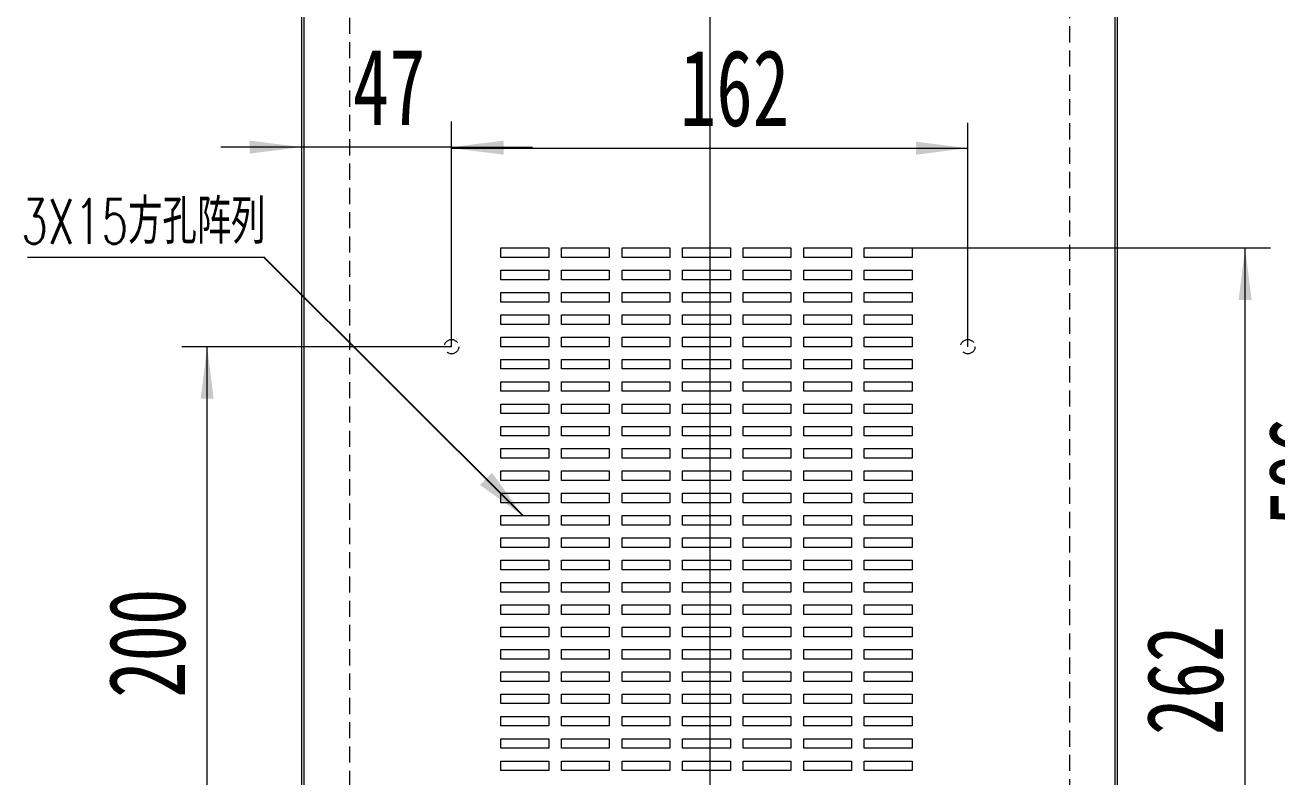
# Model space of a CAD drawing. Header units: millimetres. Extents: x 0 to 2100, y 1 to 1486.
# Drawn here: x 509.6 to 1000.7, y 811 to 1105.9 of the extents above; entities that cross this region are included whole.
import ezdxf

# ---------------------------------------------------------------- set-up
doc = ezdxf.new("R2010")
doc.units = ezdxf.units.MM
doc.header["$LTSCALE"] = 5
doc.linetypes.add('HIDDEN', pattern=[1.905, 1.27, -0.635])
doc.layers.add('A-TITLEBLOCK', color=7, linetype='Continuous', lineweight=15)
doc.styles.add('SLDTEXTSTYLE0', font='TXT', dxfattribs={"width": 0.7, "bigfont": 'bigfont'})
doc.styles.add('SLDTEXTSTYLE1', font='TXT', dxfattribs={"width": 0.7})
doc.dimstyles.new('SLDDIMSTYLE0', dxfattribs={"dimtxt": 30, "dimasz": 20.4, "dimexe": 0, "dimexo": 0.0625, "dimgap": 7.5, "dimtad": 2, "dimlfac": 0.8, "dimrnd": 1e-09, "dimzin": 12, "dimdsep": 46, "dimtxsty": 'SLDTEXTSTYLE1', "dimsah": 1, "dimcen": 0.09, "dimadec": 0, "dimazin": 3, "dimtfac": 1, "dimtofl": 0, "dimtmove": 0, "dimatfit": 3, "dimfxl": 0, "dimfrac": 2, "dimtolj": 1, "dimtzin": 12, "dimarcsym": 0})
doc.dimstyles.new('SLDDIMSTYLE1', dxfattribs={"dimtxt": 30, "dimasz": 20.4, "dimexe": 0, "dimexo": 0.0625, "dimgap": 7.5, "dimtad": 2, "dimlfac": 0.8, "dimrnd": 1e-09, "dimzin": 12, "dimdsep": 46, "dimtxsty": 'SLDTEXTSTYLE1', "dimsah": 1, "dimcen": 0.09, "dimadec": 0, "dimazin": 3, "dimtfac": 1, "dimtmove": 0, "dimatfit": 0, "dimfxl": 0, "dimfrac": 2, "dimtolj": 1, "dimtzin": 12, "dimarcsym": 0})
doc.dimstyles.new('SLDDIMSTYLE4', dxfattribs={"dimtxt": 0.18, "dimasz": 20.4, "dimexe": 0, "dimexo": 0.0625, "dimgap": 0, "dimtad": 0, "dimtih": 1, "dimtoh": 1, "dimdec": 0, "dimrnd": 1e-09, "dimzin": 0, "dimdsep": 46, "dimtxsty": 'Standard', "dimsah": 1, "dimcen": 0.09, "dimadec": 0, "dimazin": 0, "dimtfac": 20.4, "dimtdec": 0, "dimtofl": 0, "dimtmove": 0, "dimatfit": 3, "dimfxl": 0, "dimfrac": 2, "dimtolj": 1, "dimtzin": 0, "dimarcsym": 0})

# ---------------------------------------------------------------- blocks, each defined once
blk = doc.blocks.new('_D_5')
at = {"layer": 'A-TITLEBLOCK'}
for p, q in [((938.19, 1298.54), (1045.93, 1298.54)), ((1035.93, 1298.54), (1035.93, 566.04)), ((938.19, 566.04), (1045.93, 566.04))]:
    blk.add_line(p, q, dxfattribs=at)
for points in [[(1035.93, 1298.54), (1033.39, 1278.14), (1038.47, 1278.14)], [(1035.93, 566.04), (1038.47, 586.44), (1033.39, 586.44)]]:
    blk.add_solid(points, dxfattribs=at)
at = {"layer": 'A-TITLEBLOCK', "insert": (997.26, 909.19), "char_height": 30, "attachment_point": 1, "rotation": 90, "style": 'SLDTEXTSTYLE1'}
blk.add_mtext('586', dxfattribs=at)
blk = doc.blocks.new('_D_7')
at = {"layer": 'A-TITLEBLOCK'}
for p, q in [((857.56, 1018.54), (998.19, 1018.54)), ((988.19, 691.04), (988.19, 1018.54)), ((857.56, 691.04), (998.19, 691.04))]:
    blk.add_line(p, q, dxfattribs=at)
for points in [[(988.19, 1018.54), (985.65, 998.14), (990.73, 998.14)], [(988.19, 691.04), (990.73, 711.44), (985.65, 711.44)]]:
    blk.add_solid(points, dxfattribs=at)
at = {"layer": 'A-TITLEBLOCK', "insert": (949.52, 827.49), "char_height": 30, "attachment_point": 1, "rotation": 90, "style": 'SLDTEXTSTYLE1'}
blk.add_mtext('262', dxfattribs=at)
blk = doc.blocks.new('_D_11')
at = {"layer": 'A-TITLEBLOCK'}
for p, q in [((676.94, 979.79), (571.08, 979.79)), ((581.08, 729.79), (581.08, 979.79)), ((676.94, 729.79), (571.08, 729.79))]:
    blk.add_line(p, q, dxfattribs=at)
for points in [[(581.08, 979.79), (578.54, 959.39), (583.62, 959.39)], [(581.08, 729.79), (583.62, 750.19), (578.54, 750.19)]]:
    blk.add_solid(points, dxfattribs=at)
at = {"layer": 'A-TITLEBLOCK', "insert": (542.4, 842.05), "char_height": 30, "attachment_point": 1, "rotation": 90, "style": 'SLDTEXTSTYLE1'}
blk.add_mtext('200', dxfattribs=at)
blk = doc.blocks.new('_D_12')
at = {"layer": 'A-TITLEBLOCK'}
for p, q in [((676.94, 979.79), (676.94, 1068.05)), ((618.19, 1058.05), (586.44, 1058.05)), ((676.94, 1058.05), (618.19, 1058.05)), ((676.94, 1058.05), (708.69, 1058.05))]:
    blk.add_line(p, q, dxfattribs=at)
for points in [[(618.19, 1058.05), (597.79, 1060.59), (597.79, 1055.51)], [(676.94, 1058.05), (697.34, 1055.51), (697.34, 1060.59)]]:
    blk.add_solid(points, dxfattribs=at)
at = {"layer": 'A-TITLEBLOCK', "insert": (638.18, 1096.72), "char_height": 30, "attachment_point": 1, "style": 'SLDTEXTSTYLE1'}
blk.add_mtext('47', dxfattribs=at)
blk = doc.blocks.new('_D_13')
at = {"layer": 'A-TITLEBLOCK'}
for p, q in [((676.94, 979.79), (676.94, 1067.63)), ((879.44, 979.79), (879.44, 1067.63)), ((676.94, 1057.63), (879.44, 1057.63))]:
    blk.add_line(p, q, dxfattribs=at)
for points in [[(676.94, 1057.63), (697.34, 1055.09), (697.34, 1060.17)], [(879.44, 1057.63), (859.04, 1060.17), (859.04, 1055.09)]]:
    blk.add_solid(points, dxfattribs=at)
at = {"layer": 'A-TITLEBLOCK', "insert": (766.49, 1096.3), "char_height": 30, "attachment_point": 1, "style": 'SLDTEXTSTYLE1'}
blk.add_mtext('162', dxfattribs=at)
blk = doc.blocks.new('_D_14')
at = {"layer": 'A-TITLEBLOCK'}
for p, q in [((938.19, 1298.54), (1088.19, 1298.54)), ((1078.19, 1298.54), (1078.19, 559.79)), ((938.19, 559.79), (1088.19, 559.79))]:
    blk.add_line(p, q, dxfattribs=at)
for points in [[(1078.19, 1298.54), (1075.65, 1278.14), (1080.73, 1278.14)], [(1078.19, 559.79), (1080.73, 580.19), (1075.65, 580.19)]]:
    blk.add_solid(points, dxfattribs=at)
at = {"layer": 'A-TITLEBLOCK', "insert": (1039.52, 909.17), "char_height": 30, "attachment_point": 1, "rotation": 90, "style": 'SLDTEXTSTYLE1'}
blk.add_mtext('591', dxfattribs=at)
blk = doc.blocks.new('SW_NOTE_2')
at = {"layer": 'A-TITLEBLOCK', "color": 0}
blk.add_line((-92.77, 0), (0, 0), dxfattribs=at)
at = {"layer": 'A-TITLEBLOCK', "color": 0, "insert": (-95.27, 22.77), "char_height": 17.5, "attachment_point": 1, "style": 'SLDTEXTSTYLE0'}
blk.add_mtext('3X15\\M+195FB\\M+18D45阵\\M+197F1', dxfattribs=at)

msp = doc.modelspace()

# ---------------------------------------------------------------- linework, layer by layer
at = {"color": 7, "linetype": 'Continuous', "lineweight": 15}
for p, q in [((618.19, 572.289), (618.19, 1292.289)), ((619.19, 572.289), (619.19, 1292.289)), ((937.19, 572.289), (937.19, 1292.289)), ((938.19, 572.289), (938.19, 1292.289)), ((696.315, 1014.789), (696.315, 1018.539)), ((696.315, 1018.539), (715.065, 1018.539)), ((715.065, 1018.539), (715.065, 1014.789)), ((720.065, 1014.789), (720.065, 1018.539)), ((720.065, 1018.539), (738.815, 1018.539)), ((738.815, 1018.539), (738.815, 1014.789)), ((743.815, 1014.789), (743.815, 1018.539)), ((743.815, 1018.539), (762.565, 1018.539)), ((762.565, 1018.539), (762.565, 1014.789)), ((767.565, 1014.789), (767.565, 1018.539)), ((767.565, 1018.539), (786.315, 1018.539)), ((786.315, 1018.539), (786.315, 1014.789)), ((791.315, 1014.789), (791.315, 1018.539)), ((791.315, 1018.539), (810.065, 1018.539)), ((810.065, 1018.539), (810.065, 1014.789)), ((815.065, 1014.789), (815.065, 1018.539)), ((815.065, 1018.539), (833.815, 1018.539)), ((833.815, 1018.539), (833.815, 1014.789)), ((838.815, 1014.789), (838.815, 1018.539)), ((838.815, 1018.539), (857.565, 1018.539)), ((857.565, 1018.539), (857.565, 1014.789)), ((715.065, 1014.789), (696.315, 1014.789)), ((738.815, 1014.789), (720.065, 1014.789)), ((762.565, 1014.789), (743.815, 1014.789)), ((786.315, 1014.789), (767.565, 1014.789)), ((810.065, 1014.789), (791.315, 1014.789)), ((833.815, 1014.789), (815.065, 1014.789)), ((857.565, 1014.789), (838.815, 1014.789)), ((696.315, 1006.039), (696.315, 1009.789)), ((696.315, 1009.789), (715.065, 1009.789)), ((715.065, 1009.789), (715.065, 1006.039)), ((720.065, 1006.039), (720.065, 1009.789)), ((720.065, 1009.789), (738.815, 1009.789)), ((738.815, 1009.789), (738.815, 1006.039)), ((743.815, 1006.039), (743.815, 1009.789)), ((743.815, 1009.789), (762.565, 1009.789)), ((762.565, 1009.789), (762.565, 1006.039)), ((767.565, 1006.039), (767.565, 1009.789)), ((767.565, 1009.789), (786.315, 1009.789)), ((786.315, 1009.789), (786.315, 1006.039)), ((791.315, 1006.039), (791.315, 1009.789)), ((791.315, 1009.789), (810.065, 1009.789)), ((810.065, 1009.789), (810.065, 1006.039)), ((815.065, 1006.039), (815.065, 1009.789)), ((815.065, 1009.789), (833.815, 1009.789)), ((833.815, 1009.789), (833.815, 1006.039)), ((838.815, 1006.039), (838.815, 1009.789)), ((838.815, 1009.789), (857.565, 1009.789)), ((857.565, 1009.789), (857.565, 1006.039)), ((715.065, 1006.039), (696.315, 1006.039)), ((738.815, 1006.039), (720.065, 1006.039)), ((762.565, 1006.039), (743.815, 1006.039)), ((786.315, 1006.039), (767.565, 1006.039)), ((810.065, 1006.039), (791.315, 1006.039)), ((833.815, 1006.039), (815.065, 1006.039)), ((857.565, 1006.039), (838.815, 1006.039)), ((696.315, 997.289), (696.315, 1001.039)), ((696.315, 1001.039), (715.065, 1001.039)), ((715.065, 997.289), (696.315, 997.289)), ((715.065, 1001.039), (715.065, 997.289)), ((720.065, 997.289), (720.065, 1001.039)), ((720.065, 1001.039), (738.815, 1001.039)), ((738.815, 997.289), (720.065, 997.289)), ((738.815, 1001.039), (738.815, 997.289)), ((743.815, 997.289), (743.815, 1001.039)), ((743.815, 1001.039), (762.565, 1001.039)), ((762.565, 997.289), (743.815, 997.289)), ((762.565, 1001.039), (762.565, 997.289)), ((767.565, 997.289), (767.565, 1001.039)), ((767.565, 1001.039), (786.315, 1001.039)), ((786.315, 997.289), (767.565, 997.289)), ((786.315, 1001.039), (786.315, 997.289)), ((791.315, 997.289), (791.315, 1001.039)), ((791.315, 1001.039), (810.065, 1001.039)), ((810.065, 997.289), (791.315, 997.289)), ((810.065, 1001.039), (810.065, 997.289)), ((815.065, 997.289), (815.065, 1001.039)), ((815.065, 1001.039), (833.815, 1001.039)), ((833.815, 997.289), (815.065, 997.289)), ((833.815, 1001.039), (833.815, 997.289)), ((838.815, 997.289), (838.815, 1001.039)), ((838.815, 1001.039), (857.565, 1001.039)), ((857.565, 997.289), (838.815, 997.289)), ((857.565, 1001.039), (857.565, 997.289)), ((696.315, 988.539), (696.315, 992.289)), ((696.315, 992.289), (715.065, 992.289)), ((715.065, 992.289), (715.065, 988.539)), ((720.065, 988.539), (720.065, 992.289)), ((720.065, 992.289), (738.815, 992.289)), ((738.815, 992.289), (738.815, 988.539)), ((743.815, 988.539), (743.815, 992.289)), ((743.815, 992.289), (762.565, 992.289)), ((762.565, 992.289), (762.565, 988.539)), ((767.565, 988.539), (767.565, 992.289)), ((767.565, 992.289), (786.315, 992.289)), ((786.315, 992.289), (786.315, 988.539)), ((791.315, 988.539), (791.315, 992.289)), ((791.315, 992.289), (810.065, 992.289)), ((810.065, 992.289), (810.065, 988.539)), ((815.065, 988.539), (815.065, 992.289)), ((815.065, 992.289), (833.815, 992.289)), ((833.815, 992.289), (833.815, 988.539)), ((838.815, 988.539), (838.815, 992.289)), ((838.815, 992.289), (857.565, 992.289)), ((857.565, 992.289), (857.565, 988.539)), ((715.065, 988.539), (696.315, 988.539)), ((738.815, 988.539), (720.065, 988.539)), ((762.565, 988.539), (743.815, 988.539)), ((786.315, 988.539), (767.565, 988.539)), ((810.065, 988.539), (791.315, 988.539)), ((833.815, 988.539), (815.065, 988.539)), ((857.565, 988.539), (838.815, 988.539)), ((696.315, 979.789), (696.315, 983.539)), ((696.315, 983.539), (715.065, 983.539)), ((715.065, 983.539), (715.065, 979.789)), ((720.065, 979.789), (720.065, 983.539)), ((720.065, 983.539), (738.815, 983.539)), ((738.815, 983.539), (738.815, 979.789)), ((743.815, 979.789), (743.815, 983.539)), ((743.815, 983.539), (762.565, 983.539)), ((762.565, 983.539), (762.565, 979.789)), ((767.565, 979.789), (767.565, 983.539)), ((767.565, 983.539), (786.315, 983.539)), ((786.315, 983.539), (786.315, 979.789)), ((791.315, 979.789), (791.315, 983.539)), ((791.315, 983.539), (810.065, 983.539)), ((810.065, 983.539), (810.065, 979.789)), ((815.065, 979.789), (815.065, 983.539)), ((815.065, 983.539), (833.815, 983.539)), ((833.815, 983.539), (833.815, 979.789)), ((838.815, 979.789), (838.815, 983.539)), ((838.815, 983.539), (857.565, 983.539)), ((857.565, 983.539), (857.565, 979.789)), ((715.065, 979.789), (696.315, 979.789)), ((738.815, 979.789), (720.065, 979.789)), ((762.565, 979.789), (743.815, 979.789)), ((786.315, 979.789), (767.565, 979.789)), ((810.065, 979.789), (791.315, 979.789)), ((833.815, 979.789), (815.065, 979.789)), ((857.565, 979.789), (838.815, 979.789)), ((696.315, 971.039), (696.315, 974.789)), ((696.315, 974.789), (715.065, 974.789)), ((715.065, 974.789), (715.065, 971.039)), ((720.065, 971.039), (720.065, 974.789)), ((720.065, 974.789), (738.815, 974.789)), ((738.815, 974.789), (738.815, 971.039)), ((743.815, 971.039), (743.815, 974.789)), ((743.815, 974.789), (762.565, 974.789)), ((762.565, 974.789), (762.565, 971.039)), ((767.565, 971.039), (767.565, 974.789)), ((767.565, 974.789), (786.315, 974.789)), ((786.315, 974.789), (786.315, 971.039)), ((791.315, 971.039), (791.315, 974.789)), ((791.315, 974.789), (810.065, 974.789)), ((810.065, 974.789), (810.065, 971.039)), ((815.065, 971.039), (815.065, 974.789)), ((815.065, 974.789), (833.815, 974.789)), ((833.815, 974.789), (833.815, 971.039)), ((838.815, 971.039), (838.815, 974.789)), ((838.815, 974.789), (857.565, 974.789)), ((857.565, 974.789), (857.565, 971.039)), ((715.065, 971.039), (696.315, 971.039)), ((738.815, 971.039), (720.065, 971.039)), ((762.565, 971.039), (743.815, 971.039)), ((786.315, 971.039), (767.565, 971.039)), ((810.065, 971.039), (791.315, 971.039)), ((833.815, 971.039), (815.065, 971.039)), ((857.565, 971.039), (838.815, 971.039)), ((696.315, 962.289), (696.315, 966.039)), ((696.315, 966.039), (715.065, 966.039)), ((715.065, 966.039), (715.065, 962.289)), ((720.065, 962.289), (720.065, 966.039)), ((720.065, 966.039), (738.815, 966.039)), ((738.815, 966.039), (738.815, 962.289)), ((743.815, 962.289), (743.815, 966.039)), ((743.815, 966.039), (762.565, 966.039)), ((762.565, 966.039), (762.565, 962.289)), ((767.565, 962.289), (767.565, 966.039)), ((767.565, 966.039), (786.315, 966.039)), ((786.315, 966.039), (786.315, 962.289)), ((791.315, 962.289), (791.315, 966.039)), ((791.315, 966.039), (810.065, 966.039)), ((810.065, 966.039), (810.065, 962.289)), ((815.065, 962.289), (815.065, 966.039)), ((815.065, 966.039), (833.815, 966.039)), ((833.815, 966.039), (833.815, 962.289)), ((838.815, 962.289), (838.815, 966.039)), ((838.815, 966.039), (857.565, 966.039)), ((857.565, 966.039), (857.565, 962.289)), ((715.065, 962.289), (696.315, 962.289)), ((738.815, 962.289), (720.065, 962.289)), ((762.565, 962.289), (743.815, 962.289)), ((786.315, 962.289), (767.565, 962.289)), ((810.065, 962.289), (791.315, 962.289)), ((833.815, 962.289), (815.065, 962.289)), ((857.565, 962.289), (838.815, 962.289)), ((696.315, 953.539), (696.315, 957.289)), ((696.315, 957.289), (715.065, 957.289)), ((715.065, 953.539), (696.315, 953.539)), ((715.065, 957.289), (715.065, 953.539)), ((720.065, 953.539), (720.065, 957.289)), ((720.065, 957.289), (738.815, 957.289)), ((738.815, 953.539), (720.065, 953.539)), ((738.815, 957.289), (738.815, 953.539)), ((743.815, 953.539), (743.815, 957.289)), ((743.815, 957.289), (762.565, 957.289)), ((762.565, 953.539), (743.815, 953.539)), ((762.565, 957.289), (762.565, 953.539)), ((767.565, 953.539), (767.565, 957.289)), ((767.565, 957.289), (786.315, 957.289)), ((786.315, 953.539), (767.565, 953.539)), ((786.315, 957.289), (786.315, 953.539)), ((791.315, 953.539), (791.315, 957.289)), ((791.315, 957.289), (810.065, 957.289)), ((810.065, 953.539), (791.315, 953.539)), ((810.065, 957.289), (810.065, 953.539)), ((815.065, 953.539), (815.065, 957.289)), ((815.065, 957.289), (833.815, 957.289)), ((833.815, 953.539), (815.065, 953.539)), ((833.815, 957.289), (833.815, 953.539)), ((838.815, 953.539), (838.815, 957.289)), ((838.815, 957.289), (857.565, 957.289)), ((857.565, 953.539), (838.815, 953.539)), ((857.565, 957.289), (857.565, 953.539)), ((696.315, 944.789), (696.315, 948.539)), ((696.315, 948.539), (715.065, 948.539)), ((715.065, 948.539), (715.065, 944.789)), ((720.065, 944.789), (720.065, 948.539)), ((720.065, 948.539), (738.815, 948.539)), ((738.815, 948.539), (738.815, 944.789)), ((743.815, 944.789), (743.815, 948.539)), ((743.815, 948.539), (762.565, 948.539)), ((762.565, 948.539), (762.565, 944.789)), ((767.565, 944.789), (767.565, 948.539)), ((767.565, 948.539), (786.315, 948.539)), ((786.315, 948.539), (786.315, 944.789)), ((791.315, 944.789), (791.315, 948.539)), ((791.315, 948.539), (810.065, 948.539)), ((810.065, 948.539), (810.065, 944.789)), ((815.065, 944.789), (815.065, 948.539)), ((815.065, 948.539), (833.815, 948.539)), ((833.815, 948.539), (833.815, 944.789)), ((838.815, 944.789), (838.815, 948.539)), ((838.815, 948.539), (857.565, 948.539)), ((857.565, 948.539), (857.565, 944.789)), ((715.065, 944.789), (696.315, 944.789)), ((738.815, 944.789), (720.065, 944.789)), ((762.565, 944.789), (743.815, 944.789)), ((786.315, 944.789), (767.565, 944.789)), ((810.065, 944.789), (791.315, 944.789)), ((833.815, 944.789), (815.065, 944.789)), ((857.565, 944.789), (838.815, 944.789)), ((696.315, 936.039), (696.315, 939.789)), ((696.315, 939.789), (715.065, 939.789)), ((715.065, 939.789), (715.065, 936.039)), ((720.065, 936.039), (720.065, 939.789)), ((720.065, 939.789), (738.815, 939.789)), ((738.815, 939.789), (738.815, 936.039)), ((743.815, 936.039), (743.815, 939.789)), ((743.815, 939.789), (762.565, 939.789)), ((762.565, 939.789), (762.565, 936.039)), ((767.565, 936.039), (767.565, 939.789)), ((767.565, 939.789), (786.315, 939.789)), ((786.315, 939.789), (786.315, 936.039)), ((791.315, 936.039), (791.315, 939.789)), ((791.315, 939.789), (810.065, 939.789)), ((810.065, 939.789), (810.065, 936.039)), ((815.065, 936.039), (815.065, 939.789)), ((815.065, 939.789), (833.815, 939.789)), ((833.815, 939.789), (833.815, 936.039)), ((838.815, 936.039), (838.815, 939.789)), ((838.815, 939.789), (857.565, 939.789)), ((857.565, 939.789), (857.565, 936.039)), ((715.065, 936.039), (696.315, 936.039)), ((738.815, 936.039), (720.065, 936.039)), ((762.565, 936.039), (743.815, 936.039)), ((786.315, 936.039), (767.565, 936.039)), ((810.065, 936.039), (791.315, 936.039)), ((833.815, 936.039), (815.065, 936.039)), ((857.565, 936.039), (838.815, 936.039)), ((696.315, 927.289), (696.315, 931.039)), ((696.315, 931.039), (715.065, 931.039)), ((715.065, 931.039), (715.065, 927.289)), ((720.065, 927.289), (720.065, 931.039)), ((720.065, 931.039), (738.815, 931.039)), ((738.815, 931.039), (738.815, 927.289)), ((743.815, 927.289), (743.815, 931.039)), ((743.815, 931.039), (762.565, 931.039)), ((762.565, 931.039), (762.565, 927.289)), ((767.565, 927.289), (767.565, 931.039)), ((767.565, 931.039), (786.315, 931.039)), ((786.315, 931.039), (786.315, 927.289)), ((791.315, 927.289), (791.315, 931.039)), ((791.315, 931.039), (810.065, 931.039)), ((810.065, 931.039), (810.065, 927.289)), ((815.065, 927.289), (815.065, 931.039)), ((815.065, 931.039), (833.815, 931.039)), ((833.815, 931.039), (833.815, 927.289)), ((838.815, 927.289), (838.815, 931.039)), ((838.815, 931.039), (857.565, 931.039)), ((857.565, 931.039), (857.565, 927.289)), ((715.065, 927.289), (696.315, 927.289)), ((738.815, 927.289), (720.065, 927.289)), ((762.565, 927.289), (743.815, 927.289)), ((786.315, 927.289), (767.565, 927.289)), ((810.065, 927.289), (791.315, 927.289)), ((833.815, 927.289), (815.065, 927.289)), ((857.565, 927.289), (838.815, 927.289)), ((696.315, 918.539), (696.315, 922.289)), ((696.315, 922.289), (715.065, 922.289)), ((715.065, 918.539), (696.315, 918.539)), ((715.065, 922.289), (715.065, 918.539)), ((720.065, 918.539), (720.065, 922.289)), ((720.065, 922.289), (738.815, 922.289)), ((738.815, 918.539), (720.065, 918.539)), ((738.815, 922.289), (738.815, 918.539)), ((743.815, 918.539), (743.815, 922.289)), ((743.815, 922.289), (762.565, 922.289)), ((762.565, 918.539), (743.815, 918.539)), ((762.565, 922.289), (762.565, 918.539)), ((767.565, 918.539), (767.565, 922.289)), ((767.565, 922.289), (786.315, 922.289)), ((786.315, 918.539), (767.565, 918.539)), ((786.315, 922.289), (786.315, 918.539)), ((791.315, 918.539), (791.315, 922.289)), ((791.315, 922.289), (810.065, 922.289)), ((810.065, 918.539), (791.315, 918.539)), ((810.065, 922.289), (810.065, 918.539)), ((815.065, 918.539), (815.065, 922.289)), ((815.065, 922.289), (833.815, 922.289)), ((833.815, 918.539), (815.065, 918.539)), ((833.815, 922.289), (833.815, 918.539)), ((838.815, 918.539), (838.815, 922.289)), ((838.815, 922.289), (857.565, 922.289)), ((857.565, 918.539), (838.815, 918.539)), ((857.565, 922.289), (857.565, 918.539)), ((696.315, 909.789), (696.315, 913.539)), ((696.315, 913.539), (715.065, 913.539)), ((715.065, 913.539), (715.065, 909.789)), ((720.065, 909.789), (720.065, 913.539)), ((720.065, 913.539), (738.815, 913.539)), ((738.815, 913.539), (738.815, 909.789)), ((743.815, 909.789), (743.815, 913.539)), ((743.815, 913.539), (762.565, 913.539)), ((762.565, 913.539), (762.565, 909.789)), ((767.565, 909.789), (767.565, 913.539)), ((767.565, 913.539), (786.315, 913.539)), ((786.315, 913.539), (786.315, 909.789)), ((791.315, 909.789), (791.315, 913.539)), ((791.315, 913.539), (810.065, 913.539)), ((810.065, 913.539), (810.065, 909.789)), ((815.065, 909.789), (815.065, 913.539)), ((815.065, 913.539), (833.815, 913.539)), ((833.815, 913.539), (833.815, 909.789)), ((838.815, 909.789), (838.815, 913.539)), ((838.815, 913.539), (857.565, 913.539)), ((857.565, 913.539), (857.565, 909.789)), ((715.065, 909.789), (696.315, 909.789)), ((738.815, 909.789), (720.065, 909.789)), ((762.565, 909.789), (743.815, 909.789)), ((786.315, 909.789), (767.565, 909.789)), ((810.065, 909.789), (791.315, 909.789)), ((833.815, 909.789), (815.065, 909.789)), ((857.565, 909.789), (838.815, 909.789)), ((696.315, 901.039), (696.315, 904.789)), ((696.315, 904.789), (715.065, 904.789)), ((715.065, 904.789), (715.065, 901.039)), ((720.065, 901.039), (720.065, 904.789)), ((720.065, 904.789), (738.815, 904.789)), ((738.815, 904.789), (738.815, 901.039)), ((743.815, 901.039), (743.815, 904.789)), ((743.815, 904.789), (762.565, 904.789)), ((762.565, 904.789), (762.565, 901.039)), ((767.565, 901.039), (767.565, 904.789)), ((767.565, 904.789), (786.315, 904.789)), ((786.315, 904.789), (786.315, 901.039)), ((791.315, 901.039), (791.315, 904.789)), ((791.315, 904.789), (810.065, 904.789)), ((810.065, 904.789), (810.065, 901.039)), ((815.065, 901.039), (815.065, 904.789)), ((815.065, 904.789), (833.815, 904.789)), ((833.815, 904.789), (833.815, 901.039)), ((838.815, 901.039), (838.815, 904.789)), ((838.815, 904.789), (857.565, 904.789)), ((857.565, 904.789), (857.565, 901.039)), ((715.065, 901.039), (696.315, 901.039)), ((738.815, 901.039), (720.065, 901.039)), ((762.565, 901.039), (743.815, 901.039)), ((786.315, 901.039), (767.565, 901.039)), ((810.065, 901.039), (791.315, 901.039)), ((833.815, 901.039), (815.065, 901.039)), ((857.565, 901.039), (838.815, 901.039)), ((696.315, 892.289), (696.315, 896.039)), ((696.315, 896.039), (715.065, 896.039)), ((715.065, 896.039), (715.065, 892.289)), ((720.065, 892.289), (720.065, 896.039)), ((720.065, 896.039), (738.815, 896.039)), ((738.815, 896.039), (738.815, 892.289)), ((743.815, 892.289), (743.815, 896.039)), ((743.815, 896.039), (762.565, 896.039)), ((762.565, 896.039), (762.565, 892.289)), ((767.565, 892.289), (767.565, 896.039)), ((767.565, 896.039), (786.315, 896.039)), ((786.315, 896.039), (786.315, 892.289)), ((791.315, 892.289), (791.315, 896.039)), ((791.315, 896.039), (810.065, 896.039)), ((810.065, 896.039), (810.065, 892.289)), ((815.065, 892.289), (815.065, 896.039)), ((815.065, 896.039), (833.815, 896.039)), ((833.815, 896.039), (833.815, 892.289)), ((838.815, 892.289), (838.815, 896.039)), ((838.815, 896.039), (857.565, 896.039)), ((857.565, 896.039), (857.565, 892.289)), ((715.065, 892.289), (696.315, 892.289)), ((738.815, 892.289), (720.065, 892.289)), ((762.565, 892.289), (743.815, 892.289)), ((786.315, 892.289), (767.565, 892.289)), ((810.065, 892.289), (791.315, 892.289)), ((833.815, 892.289), (815.065, 892.289)), ((857.565, 892.289), (838.815, 892.289)), ((696.315, 883.539), (696.315, 887.289)), ((696.315, 887.289), (715.065, 887.289)), ((715.065, 887.289), (715.065, 883.539)), ((720.065, 883.539), (720.065, 887.289)), ((720.065, 887.289), (738.815, 887.289)), ((738.815, 887.289), (738.815, 883.539)), ((743.815, 883.539), (743.815, 887.289)), ((743.815, 887.289), (762.565, 887.289)), ((762.565, 887.289), (762.565, 883.539)), ((767.565, 883.539), (767.565, 887.289)), ((767.565, 887.289), (786.315, 887.289)), ((786.315, 887.289), (786.315, 883.539)), ((791.315, 883.539), (791.315, 887.289)), ((791.315, 887.289), (810.065, 887.289)), ((810.065, 887.289), (810.065, 883.539)), ((815.065, 883.539), (815.065, 887.289)), ((815.065, 887.289), (833.815, 887.289)), ((833.815, 887.289), (833.815, 883.539)), ((838.815, 883.539), (838.815, 887.289)), ((838.815, 887.289), (857.565, 887.289)), ((857.565, 887.289), (857.565, 883.539)), ((715.065, 883.539), (696.315, 883.539)), ((738.815, 883.539), (720.065, 883.539)), ((762.565, 883.539), (743.815, 883.539)), ((786.315, 883.539), (767.565, 883.539)), ((810.065, 883.539), (791.315, 883.539)), ((833.815, 883.539), (815.065, 883.539)), ((857.565, 883.539), (838.815, 883.539)), ((696.315, 874.789), (696.315, 878.539)), ((696.315, 878.539), (715.065, 878.539)), ((715.065, 874.789), (696.315, 874.789)), ((715.065, 878.539), (715.065, 874.789)), ((720.065, 874.789), (720.065, 878.539)), ((720.065, 878.539), (738.815, 878.539)), ((738.815, 874.789), (720.065, 874.789)), ((738.815, 878.539), (738.815, 874.789)), ((743.815, 874.789), (743.815, 878.539)), ((743.815, 878.539), (762.565, 878.539)), ((762.565, 874.789), (743.815, 874.789)), ((762.565, 878.539), (762.565, 874.789)), ((767.565, 874.789), (767.565, 878.539)), ((767.565, 878.539), (786.315, 878.539)), ((786.315, 874.789), (767.565, 874.789)), ((786.315, 878.539), (786.315, 874.789)), ((791.315, 874.789), (791.315, 878.539)), ((791.315, 878.539), (810.065, 878.539)), ((810.065, 874.789), (791.315, 874.789)), ((810.065, 878.539), (810.065, 874.789)), ((815.065, 874.789), (815.065, 878.539)), ((815.065, 878.539), (833.815, 878.539)), ((833.815, 874.789), (815.065, 874.789)), ((833.815, 878.539), (833.815, 874.789)), ((838.815, 874.789), (838.815, 878.539)), ((838.815, 878.539), (857.565, 878.539)), ((857.565, 874.789), (838.815, 874.789)), ((857.565, 878.539), (857.565, 874.789)), ((696.315, 866.039), (696.315, 869.789)), ((696.315, 869.789), (715.065, 869.789)), ((715.065, 869.789), (715.065, 866.039)), ((720.065, 866.039), (720.065, 869.789)), ((720.065, 869.789), (738.815, 869.789)), ((738.815, 869.789), (738.815, 866.039)), ((743.815, 866.039), (743.815, 869.789)), ((743.815, 869.789), (762.565, 869.789)), ((762.565, 869.789), (762.565, 866.039)), ((767.565, 866.039), (767.565, 869.789)), ((767.565, 869.789), (786.315, 869.789)), ((786.315, 869.789), (786.315, 866.039)), ((791.315, 866.039), (791.315, 869.789)), ((791.315, 869.789), (810.065, 869.789)), ((810.065, 869.789), (810.065, 866.039)), ((815.065, 866.039), (815.065, 869.789)), ((815.065, 869.789), (833.815, 869.789)), ((833.815, 869.789), (833.815, 866.039)), ((838.815, 866.039), (838.815, 869.789)), ((838.815, 869.789), (857.565, 869.789)), ((857.565, 869.789), (857.565, 866.039)), ((715.065, 866.039), (696.315, 866.039)), ((738.815, 866.039), (720.065, 866.039)), ((762.565, 866.039), (743.815, 866.039)), ((786.315, 866.039), (767.565, 866.039)), ((810.065, 866.039), (791.315, 866.039)), ((833.815, 866.039), (815.065, 866.039)), ((857.565, 866.039), (838.815, 866.039)), ((696.315, 857.289), (696.315, 861.039)), ((696.315, 861.039), (715.065, 861.039)), ((715.065, 861.039), (715.065, 857.289)), ((720.065, 857.289), (720.065, 861.039)), ((720.065, 861.039), (738.815, 861.039)), ((738.815, 861.039), (738.815, 857.289)), ((743.815, 857.289), (743.815, 861.039)), ((743.815, 861.039), (762.565, 861.039)), ((762.565, 861.039), (762.565, 857.289)), ((767.565, 857.289), (767.565, 861.039)), ((767.565, 861.039), (786.315, 861.039)), ((786.315, 861.039), (786.315, 857.289)), ((791.315, 857.289), (791.315, 861.039)), ((791.315, 861.039), (810.065, 861.039)), ((810.065, 861.039), (810.065, 857.289)), ((815.065, 857.289), (815.065, 861.039)), ((815.065, 861.039), (833.815, 861.039)), ((833.815, 861.039), (833.815, 857.289)), ((838.815, 857.289), (838.815, 861.039)), ((838.815, 861.039), (857.565, 861.039)), ((857.565, 861.039), (857.565, 857.289)), ((715.065, 857.289), (696.315, 857.289)), ((738.815, 857.289), (720.065, 857.289)), ((762.565, 857.289), (743.815, 857.289)), ((786.315, 857.289), (767.565, 857.289)), ((810.065, 857.289), (791.315, 857.289)), ((833.815, 857.289), (815.065, 857.289)), ((857.565, 857.289), (838.815, 857.289)), ((696.315, 848.539), (696.315, 852.289)), ((696.315, 852.289), (715.065, 852.289)), ((715.065, 852.289), (715.065, 848.539)), ((720.065, 848.539), (720.065, 852.289)), ((720.065, 852.289), (738.815, 852.289)), ((738.815, 852.289), (738.815, 848.539)), ((743.815, 848.539), (743.815, 852.289)), ((743.815, 852.289), (762.565, 852.289)), ((762.565, 852.289), (762.565, 848.539)), ((767.565, 848.539), (767.565, 852.289)), ((767.565, 852.289), (786.315, 852.289)), ((786.315, 852.289), (786.315, 848.539)), ((791.315, 848.539), (791.315, 852.289)), ((791.315, 852.289), (810.065, 852.289)), ((810.065, 852.289), (810.065, 848.539)), ((815.065, 848.539), (815.065, 852.289)), ((815.065, 852.289), (833.815, 852.289)), ((833.815, 852.289), (833.815, 848.539)), ((838.815, 848.539), (838.815, 852.289)), ((838.815, 852.289), (857.565, 852.289)), ((857.565, 852.289), (857.565, 848.539)), ((715.065, 848.539), (696.315, 848.539)), ((738.815, 848.539), (720.065, 848.539)), ((762.565, 848.539), (743.815, 848.539)), ((786.315, 848.539), (767.565, 848.539)), ((810.065, 848.539), (791.315, 848.539)), ((833.815, 848.539), (815.065, 848.539)), ((857.565, 848.539), (838.815, 848.539)), ((696.315, 839.789), (696.315, 843.539)), ((696.315, 843.539), (715.065, 843.539)), ((715.065, 839.789), (696.315, 839.789)), ((715.065, 843.539), (715.065, 839.789)), ((720.065, 839.789), (720.065, 843.539)), ((720.065, 843.539), (738.815, 843.539)), ((738.815, 839.789), (720.065, 839.789)), ((738.815, 843.539), (738.815, 839.789)), ((743.815, 839.789), (743.815, 843.539)), ((743.815, 843.539), (762.565, 843.539)), ((762.565, 839.789), (743.815, 839.789)), ((762.565, 843.539), (762.565, 839.789)), ((767.565, 839.789), (767.565, 843.539)), ((767.565, 843.539), (786.315, 843.539)), ((786.315, 839.789), (767.565, 839.789)), ((786.315, 843.539), (786.315, 839.789)), ((791.315, 839.789), (791.315, 843.539)), ((791.315, 843.539), (810.065, 843.539)), ((810.065, 839.789), (791.315, 839.789)), ((810.065, 843.539), (810.065, 839.789)), ((815.065, 839.789), (815.065, 843.539)), ((815.065, 843.539), (833.815, 843.539)), ((833.815, 839.789), (815.065, 839.789)), ((833.815, 843.539), (833.815, 839.789)), ((838.815, 839.789), (838.815, 843.539)), ((838.815, 843.539), (857.565, 843.539)), ((857.565, 839.789), (838.815, 839.789)), ((857.565, 843.539), (857.565, 839.789)), ((696.315, 831.039), (696.315, 834.789)), ((696.315, 834.789), (715.065, 834.789)), ((715.065, 834.789), (715.065, 831.039)), ((720.065, 831.039), (720.065, 834.789)), ((720.065, 834.789), (738.815, 834.789)), ((738.815, 834.789), (738.815, 831.039)), ((743.815, 831.039), (743.815, 834.789)), ((743.815, 834.789), (762.565, 834.789)), ((762.565, 834.789), (762.565, 831.039)), ((767.565, 831.039), (767.565, 834.789)), ((767.565, 834.789), (786.315, 834.789)), ((786.315, 834.789), (786.315, 831.039)), ((791.315, 831.039), (791.315, 834.789)), ((791.315, 834.789), (810.065, 834.789)), ((810.065, 834.789), (810.065, 831.039)), ((815.065, 831.039), (815.065, 834.789)), ((815.065, 834.789), (833.815, 834.789)), ((833.815, 834.789), (833.815, 831.039)), ((838.815, 831.039), (838.815, 834.789)), ((838.815, 834.789), (857.565, 834.789)), ((857.565, 834.789), (857.565, 831.039)), ((715.065, 831.039), (696.315, 831.039)), ((738.815, 831.039), (720.065, 831.039)), ((762.565, 831.039), (743.815, 831.039)), ((786.315, 831.039), (767.565, 831.039)), ((810.065, 831.039), (791.315, 831.039)), ((833.815, 831.039), (815.065, 831.039)), ((857.565, 831.039), (838.815, 831.039)), ((696.315, 822.289), (696.315, 826.039)), ((696.315, 826.039), (715.065, 826.039)), ((715.065, 826.039), (715.065, 822.289)), ((720.065, 822.289), (720.065, 826.039)), ((720.065, 826.039), (738.815, 826.039)), ((738.815, 826.039), (738.815, 822.289)), ((743.815, 822.289), (743.815, 826.039)), ((743.815, 826.039), (762.565, 826.039)), ((762.565, 826.039), (762.565, 822.289)), ((767.565, 822.289), (767.565, 826.039)), ((767.565, 826.039), (786.315, 826.039)), ((786.315, 826.039), (786.315, 822.289)), ((791.315, 822.289), (791.315, 826.039)), ((791.315, 826.039), (810.065, 826.039)), ((810.065, 826.039), (810.065, 822.289)), ((815.065, 822.289), (815.065, 826.039)), ((815.065, 826.039), (833.815, 826.039)), ((833.815, 826.039), (833.815, 822.289)), ((838.815, 822.289), (838.815, 826.039)), ((838.815, 826.039), (857.565, 826.039)), ((857.565, 826.039), (857.565, 822.289)), ((715.065, 822.289), (696.315, 822.289)), ((738.815, 822.289), (720.065, 822.289)), ((762.565, 822.289), (743.815, 822.289)), ((786.315, 822.289), (767.565, 822.289)), ((810.065, 822.289), (791.315, 822.289)), ((833.815, 822.289), (815.065, 822.289)), ((857.565, 822.289), (838.815, 822.289)), ((696.315, 813.539), (696.315, 817.289)), ((696.315, 817.289), (715.065, 817.289)), ((715.065, 817.289), (715.065, 813.539)), ((720.065, 813.539), (720.065, 817.289)), ((720.065, 817.289), (738.815, 817.289)), ((738.815, 817.289), (738.815, 813.539)), ((743.815, 813.539), (743.815, 817.289)), ((743.815, 817.289), (762.565, 817.289)), ((762.565, 817.289), (762.565, 813.539)), ((767.565, 813.539), (767.565, 817.289)), ((767.565, 817.289), (786.315, 817.289)), ((786.315, 817.289), (786.315, 813.539)), ((791.315, 813.539), (791.315, 817.289)), ((791.315, 817.289), (810.065, 817.289)), ((810.065, 817.289), (810.065, 813.539)), ((815.065, 813.539), (815.065, 817.289)), ((815.065, 817.289), (833.815, 817.289)), ((833.815, 817.289), (833.815, 813.539)), ((838.815, 813.539), (838.815, 817.289)), ((838.815, 817.289), (857.565, 817.289)), ((857.565, 817.289), (857.565, 813.539)), ((715.065, 813.539), (696.315, 813.539)), ((738.815, 813.539), (720.065, 813.539)), ((762.565, 813.539), (743.815, 813.539)), ((786.315, 813.539), (767.565, 813.539)), ((810.065, 813.539), (791.315, 813.539)), ((833.815, 813.539), (815.065, 813.539)), ((857.565, 813.539), (838.815, 813.539))]:
    msp.add_line(p, q, dxfattribs=at)
at = {"color": 7, "linetype": 'HIDDEN', "lineweight": 0}
for p, q in [((636.94, 1213.539), (636.94, 584.789)), ((919.44, 584.789), (919.44, 1213.539))]:
    msp.add_line(p, q, dxfattribs=at)
for centre, radius in [((676.94, 979.789), 2.813), ((879.44, 979.789), 2.812)]:
    msp.add_circle(centre, radius, dxfattribs=at)
at = {"layer": 'A-TITLEBLOCK'}
msp.add_line((778.19, 1336.663), (778.19, 519.036), dxfattribs=at)

# ---------------------------------------------------------------- block references
msp.add_blockref('SW_NOTE_2', (603.337, 1014.898), dxfattribs=at)

# ---------------------------------------------------------------- dimensions: what is measured, and where the dimension line sits
for base, p1, p2, angle, dimstyle, picture, middle in [((1035.93, 566.039), (938.19, 1298.539), (938.19, 566.039), 90, 'SLDDIMSTYLE0', '_D_5', (1035.93, 928.898)), ((1078.19, 559.789), (938.19, 1298.539), (938.19, 559.789), 90, 'SLDDIMSTYLE0', '_D_14', (1078.19, 928.898)), ((618.19, 1058.048), (676.94, 979.789), (618.19, 1292.289), 0, 'SLDDIMSTYLE1', '_D_12', (651.328, 1058.048)), ((988.19, 1018.539), (857.565, 691.039), (857.565, 1018.539), 90, 'SLDDIMSTYLE0', '_D_7', (988.19, 847.215)), ((581.075, 979.789), (676.94, 729.789), (676.94, 979.789), 90, 'SLDDIMSTYLE0', '_D_11', (581.075, 861.796))]:
    dim = msp.add_linear_dim(base=base, p1=p1, p2=p2, angle=angle, dimstyle=dimstyle, dxfattribs=at)
    dim.commit()
    dim.dimension.update_dxf_attribs({"geometry": picture, "text_midpoint": middle, "dimtype": 160})
dim = msp.add_linear_dim(base=(879.44, 1057.63), p1=(676.94, 979.789), p2=(879.44, 979.789), dimstyle='SLDDIMSTYLE0', dxfattribs=at)
dim.commit()
dim.dimension.update_dxf_attribs({"geometry": '_D_13', "text_midpoint": (786.222, 1057.63), "dimtype": 160})

# ---------------------------------------------------------------- leaders
msp.add_leader([(704.881, 913.539), (603.337, 1014.898)], dimstyle='SLDDIMSTYLE4', dxfattribs=at)

doc.saveas('drawing.dxf')
